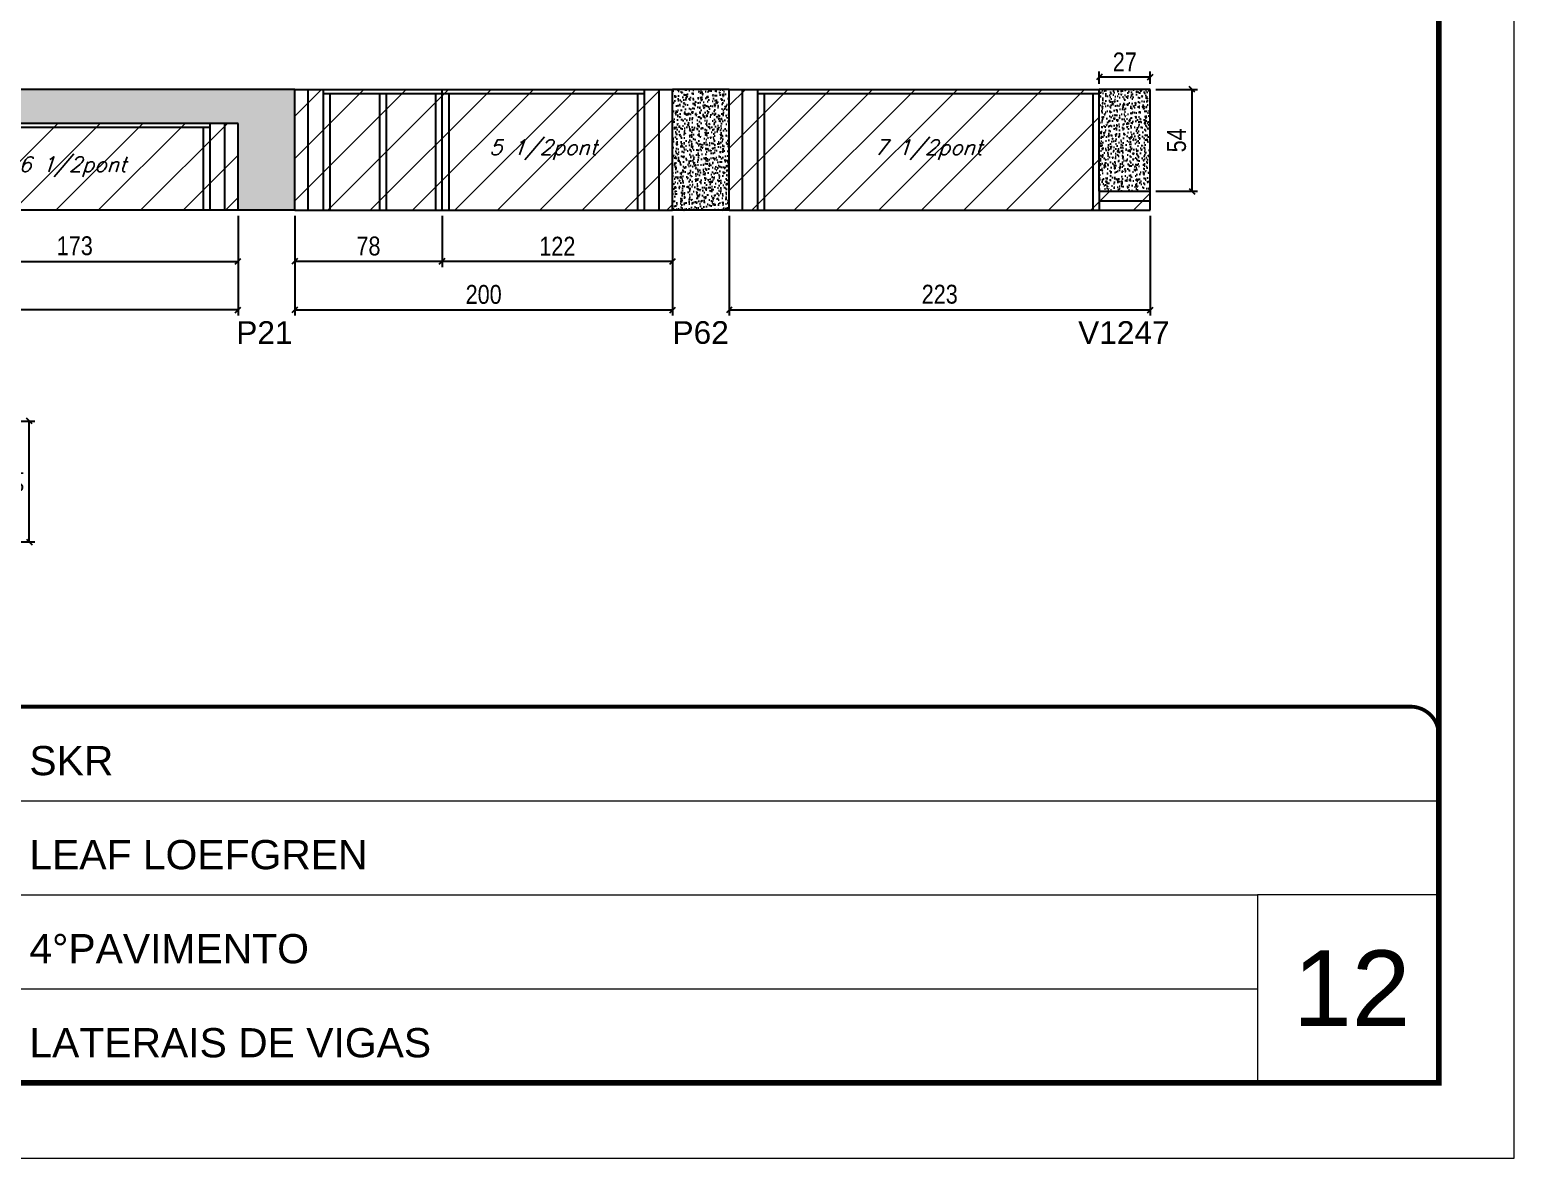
# Model space of a CAD drawing. Extents: x 3309 to 9563, y -2522 to 14608.
# Drawn here: x 8777 to 9563, y 11261 to 11859 of the extents above; entities that cross this region are included whole.
import ezdxf

# ---------------------------------------------------------------- set-up
doc = ezdxf.new("R2010")
doc.units = 0
doc.linetypes.add('CONTINUO', pattern=[0])
doc.linetypes.add('DASHED', pattern=[0.75, 0.5, -0.25])
for name, color, linetype in [('5', 5, 'Continuous'), ('COTA', 241, 'Continuous'), ('Painéis', 200, 'Continuous'), ('SARR_2.2x10', 60, 'Continuous'), ('SARR_2.2x7', 40, 'Continuous'), ('SARR_3.5x7', 81, 'Continuous'), ('texto', 7, 'Continuous')]:
    doc.layers.add(name, color=color, linetype=linetype)
for name, color, linetype, lineweight in [('CARIMBO', 255, 'Continuous', 9), ('Folhas', 255, 'Continuous', 9), ('Hachura', 251, 'Continuous', 9), ('SARRAFO DE PRESSAO', 251, 'DASHED', 9)]:
    doc.layers.add(name, color=color, linetype=linetype, lineweight=lineweight)
doc.styles.add('ARIAL', font='arial.ttf')
doc.styles.add('COTA TECNICA', font='techl___.ttf', dxfattribs={"height": 10})
doc.styles.add('Romans', font='romans.shx')
doc.styles.get("Standard").update_dxf_attribs({"font": 'arial.ttf'})
doc.dimstyles.new('PAINEL', dxfattribs={"dimtxt": 10, "dimasz": 3, "dimexe": 3, "dimexo": 3, "dimgap": 3, "dimtad": 1, "dimdec": 1, "dimzin": 12, "dimdsep": 46, "dimtxsty": 'COTA TECNICA', "dimblk1": 'OBLIQUE', "dimblk2": 'OBLIQUE', "dimsah": 1, "dimcen": 0.9, "dimclrd": 4, "dimclre": 4, "dimclrt": 240, "dimadec": 1, "dimazin": 3, "dimtfac": 1, "dimtdec": 1, "dimtmove": 0, "dimatfit": 3, "dimfxl": 1, "dimtolj": 1, "dimtzin": 12, "dimarcsym": 0})

# ---------------------------------------------------------------- blocks, each defined once
blk = doc.blocks.new('9999999999')
at = {"color": 30, "linetype": 'CONTINUO'}
for p, q in [((98564.56, 34379.64), (99583.98, 34379.64)), ((98564.56, 34329.83), (99487.98, 34329.83)), ((99583.98, 34329.83), (99487.98, 34329.83)), ((99487.98, 34329.83), (99487.98, 34230.21)), ((98564.56, 34280.02), (99487.98, 34280.02))]:
    blk.add_line(p, q, dxfattribs=at)
at = {"color": 30, "linetype": 'CONTINUO', "const_width": 2}
blk.add_lwpolyline([(99583.98, 34230.21), (99583.98, 34414.45, 0.414214), (99568.98, 34429.45), (98228.98, 34429.45, 0.414214), (98213.98, 34414.45), (98213.98, 34245.21, 0.414214), (98228.98, 34230.21), (99583.98, 34230.21)], format="xyb", dxfattribs=at)
at = {"layer": 'Folhas'}
blk.add_lwpolyline([(98138.98, 34190.21), (99623.98, 34190.21), (99623.98, 35240.21), (98138.98, 35240.21)], close=True, dxfattribs=at)
at = {"layer": 'Folhas', "color": 30, "const_width": 3}
blk.add_lwpolyline([(98213.98, 34230.21), (99583.98, 34230.21), (99583.98, 35200.21), (98213.98, 35200.21)], close=True, dxfattribs=at)
at = {"color": 7, "linetype": 'Continuous', "ltscale": 5, "style": 'ARIAL'}
for s, height, p in [('SKR', 15.483, (98837.68, 34393.13)), ('LEAF LOEFGREN', 15.4829, (98837.68, 34343.32)), ('4°PAVIMENTO', 15.4829, (98837.68, 34293.51)), ('LATERAIS DE VIGAS', 15.4829, (98837.68, 34243.7))]:
    blk.add_text(s, height=height, dxfattribs=at).set_placement(p)
blk = doc.blocks.new('_Oblique')
at = {"color": 0, "linetype": 'ByBlock', "lineweight": -2}
blk.add_line((-0.5, -0.5), (0.5, 0.5), dxfattribs=at)
blk = doc.blocks.new('*D268')
at = {"layer": 'COTA', "color": 4, "linetype": 'ByBlock', "lineweight": -2, "transparency": 16777216}
for p, q in [((8917.13, 11759.9), (8917.13, 11707.12)), ((9117.13, 11759.9), (9117.13, 11707.12)), ((8917.13, 11710.12), (9117.13, 11710.12))]:
    blk.add_line(p, q, dxfattribs=at)
at = {"layer": 'Defpoints', "color": 0, "linetype": 'ByBlock', "transparency": 16777216}
for p in [(8917.13, 11762.9), (9117.13, 11762.9), (9117.13, 11710.12)]:
    blk.add_point(p, dxfattribs=at)
at = {"layer": 'COTA', "color": 4, "linetype": 'ByBlock', "lineweight": -2, "transparency": 16777216, "xscale": 3, "yscale": 3, "zscale": 3, "rotation": 180}
blk.add_blockref('_Oblique', (8917.13, 11710.12), dxfattribs=at)
at = {"layer": 'COTA', "color": 4, "linetype": 'ByBlock', "lineweight": -2, "transparency": 16777216, "xscale": 3, "yscale": 3, "zscale": 3}
blk.add_blockref('_Oblique', (9117.13, 11710.12), dxfattribs=at)
at = {"layer": 'COTA', "color": 240, "linetype": 'ByBlock', "transparency": 16777216, "insert": (9017.13, 11718.22), "char_height": 10, "attachment_point": 5, "style": 'COTA TECNICA'}
blk.add_mtext('\\A1;200', dxfattribs=at)
blk = doc.blocks.new('*D269')
at = {"layer": 'COTA', "color": 4, "lineweight": -2, "transparency": 16777216}
for p, q in [((8995.13, 11759.9), (8995.13, 11732.78)), ((9117.13, 11759.9), (9117.13, 11732.78)), ((9117.13, 11735.78), (8995.13, 11735.78))]:
    blk.add_line(p, q, dxfattribs=at)
at = {"layer": 'Defpoints', "color": 0, "transparency": 16777216}
for p in [(8995.13, 11762.9), (9117.13, 11762.9), (8995.13, 11735.78)]:
    blk.add_point(p, dxfattribs=at)
at = {"layer": 'COTA', "color": 4, "lineweight": -2, "transparency": 16777216, "xscale": 3, "yscale": 3, "zscale": 3, "rotation": 180}
blk.add_blockref('_Oblique', (8995.13, 11735.78), dxfattribs=at)
at = {"layer": 'COTA', "color": 4, "lineweight": -2, "transparency": 16777216, "xscale": 3, "yscale": 3, "zscale": 3}
blk.add_blockref('_Oblique', (9117.13, 11735.78), dxfattribs=at)
at = {"layer": 'COTA', "color": 240, "transparency": 16777216, "insert": (9056.13, 11743.84), "char_height": 10, "attachment_point": 5, "style": 'COTA TECNICA'}
blk.add_mtext('\\A1;122', dxfattribs=at)
blk = doc.blocks.new('*D270')
at = {"layer": 'COTA', "color": 4, "lineweight": -2, "transparency": 16777216}
for p, q in [((8917.13, 11759.9), (8917.13, 11732.78)), ((8995.13, 11759.9), (8995.13, 11732.78)), ((8995.13, 11735.78), (8917.13, 11735.78))]:
    blk.add_line(p, q, dxfattribs=at)
at = {"layer": 'Defpoints', "color": 0, "transparency": 16777216}
for p in [(8917.13, 11762.9), (8995.13, 11762.9), (8917.13, 11735.78)]:
    blk.add_point(p, dxfattribs=at)
at = {"layer": 'COTA', "color": 4, "lineweight": -2, "transparency": 16777216, "xscale": 3, "yscale": 3, "zscale": 3, "rotation": 180}
blk.add_blockref('_Oblique', (8917.13, 11735.78), dxfattribs=at)
at = {"layer": 'COTA', "color": 4, "lineweight": -2, "transparency": 16777216, "xscale": 3, "yscale": 3, "zscale": 3}
blk.add_blockref('_Oblique', (8995.13, 11735.78), dxfattribs=at)
at = {"layer": 'COTA', "color": 240, "transparency": 16777216, "insert": (8956.13, 11743.87), "char_height": 10, "attachment_point": 5, "style": 'COTA TECNICA'}
blk.add_mtext('\\A1;78', dxfattribs=at)
blk = doc.blocks.new('*D271')
at = {"layer": 'COTA', "color": 4, "linetype": 'ByBlock', "lineweight": -2, "transparency": 16777216}
for p, q in [((9147.13, 11759.9), (9147.13, 11707.12)), ((9370.13, 11759.9), (9370.13, 11707.12)), ((9147.13, 11710.12), (9370.13, 11710.12))]:
    blk.add_line(p, q, dxfattribs=at)
at = {"layer": 'Defpoints', "color": 0, "linetype": 'ByBlock', "transparency": 16777216}
for p in [(9147.13, 11762.9), (9370.13, 11762.9), (9370.13, 11710.12)]:
    blk.add_point(p, dxfattribs=at)
at = {"layer": 'COTA', "color": 4, "linetype": 'ByBlock', "lineweight": -2, "transparency": 16777216, "xscale": 3, "yscale": 3, "zscale": 3, "rotation": 180}
blk.add_blockref('_Oblique', (9147.13, 11710.12), dxfattribs=at)
at = {"layer": 'COTA', "color": 4, "linetype": 'ByBlock', "lineweight": -2, "transparency": 16777216, "xscale": 3, "yscale": 3, "zscale": 3}
blk.add_blockref('_Oblique', (9370.13, 11710.12), dxfattribs=at)
at = {"layer": 'COTA', "color": 240, "linetype": 'ByBlock', "transparency": 16777216, "insert": (9258.63, 11718.34), "char_height": 10, "attachment_point": 5, "style": 'COTA TECNICA'}
blk.add_mtext('\\A1;223', dxfattribs=at)
blk = doc.blocks.new('*D272')
at = {"layer": 'COTA', "color": 4, "lineweight": -2, "transparency": 16777216}
for p, q in [((9373.13, 11826.9), (9395.18, 11826.9)), ((9392.18, 11826.9), (9392.18, 11772.9)), ((9373.13, 11772.9), (9395.18, 11772.9))]:
    blk.add_line(p, q, dxfattribs=at)
at = {"layer": 'Defpoints', "color": 0, "transparency": 16777216}
for p in [(9370.13, 11826.9, 0), (9370.13, 11772.9, 0), (9392.18, 11772.9)]:
    blk.add_point(p, dxfattribs=at)
at = {"layer": 'COTA', "color": 4, "lineweight": -2, "transparency": 16777216, "xscale": 3, "yscale": 3, "zscale": 3}
for p, rotation in [((9392.18, 11826.9), 90), ((9392.18, 11772.9), 270)]:
    blk.add_blockref('_Oblique', p, dxfattribs=dict(at, rotation=rotation))
at = {"layer": 'COTA', "color": 240, "transparency": 16777216, "insert": (9384.07, 11799.9), "char_height": 10, "attachment_point": 5, "rotation": 90, "style": 'COTA TECNICA'}
blk.add_mtext('\\A1;54', dxfattribs=at)
blk = doc.blocks.new('*D273')
at = {"layer": 'COTA', "color": 4, "lineweight": -2, "transparency": 16777216}
for p, q in [((9343.13, 11829.9), (9343.13, 11836.38)), ((9370.13, 11833.38), (9343.13, 11833.38)), ((9370.13, 11829.9), (9370.13, 11836.38))]:
    blk.add_line(p, q, dxfattribs=at)
at = {"layer": 'Defpoints', "color": 0, "transparency": 16777216}
for p in [(9343.13, 11833.38), (9343.13, 11826.9, 0), (9370.13, 11826.9, 0)]:
    blk.add_point(p, dxfattribs=at)
at = {"layer": 'COTA', "color": 4, "lineweight": -2, "transparency": 16777216, "xscale": 3, "yscale": 3, "zscale": 3, "rotation": 180}
blk.add_blockref('_Oblique', (9343.13, 11833.38), dxfattribs=at)
at = {"layer": 'COTA', "color": 4, "lineweight": -2, "transparency": 16777216, "xscale": 3, "yscale": 3, "zscale": 3}
blk.add_blockref('_Oblique', (9370.13, 11833.38), dxfattribs=at)
at = {"layer": 'COTA', "color": 240, "transparency": 16777216, "insert": (9356.63, 11841.45), "char_height": 10, "attachment_point": 5, "style": 'COTA TECNICA'}
blk.add_mtext('\\A1;27', dxfattribs=at)
blk = doc.blocks.new('*D305')
at = {"layer": 'COTA', "color": 4, "lineweight": -2, "transparency": 16777216}
for p, q in [((8717.63, 11651.18), (8779.48, 11651.18)), ((8776.48, 11587.18), (8776.48, 11651.18)), ((8717.63, 11587.18), (8779.48, 11587.18))]:
    blk.add_line(p, q, dxfattribs=at)
at = {"layer": 'Defpoints', "color": 0, "transparency": 16777216}
for p in [(8714.63, 11651.18, 0), (8776.48, 11651.18), (8714.63, 11587.18, 0)]:
    blk.add_point(p, dxfattribs=at)
at = {"layer": 'COTA', "color": 4, "lineweight": -2, "transparency": 16777216, "xscale": 3, "yscale": 3, "zscale": 3}
for p, rotation in [((8776.48, 11651.18), 90), ((8776.48, 11587.18), 270)]:
    blk.add_blockref('_Oblique', p, dxfattribs=dict(at, rotation=rotation))
at = {"layer": 'COTA', "color": 240, "transparency": 16777216, "insert": (8768.38, 11619.18), "char_height": 10, "attachment_point": 5, "rotation": 90, "style": 'COTA TECNICA'}
blk.add_mtext('\\A1;64', dxfattribs=at)
blk = doc.blocks.new('*D2495')
at = {"layer": 'COTA', "color": 4, "lineweight": -2, "transparency": 16777216}
for p, q in [((8714.13, 11759.9), (8714.13, 11732.78)), ((8887.13, 11759.9), (8887.13, 11732.78)), ((8714.13, 11735.78), (8887.13, 11735.78))]:
    blk.add_line(p, q, dxfattribs=at)
at = {"layer": 'Defpoints', "color": 0, "transparency": 16777216}
for p in [(8714.13, 11762.9, 0), (8887.13, 11762.9, 0), (8887.13, 11735.78)]:
    blk.add_point(p, dxfattribs=at)
at = {"layer": 'COTA', "color": 4, "lineweight": -2, "transparency": 16777216, "xscale": 3, "yscale": 3, "zscale": 3, "rotation": 180}
blk.add_blockref('_Oblique', (8714.13, 11735.78), dxfattribs=at)
at = {"layer": 'COTA', "color": 4, "lineweight": -2, "transparency": 16777216, "xscale": 3, "yscale": 3, "zscale": 3}
blk.add_blockref('_Oblique', (8887.13, 11735.78), dxfattribs=at)
at = {"layer": 'COTA', "color": 240, "transparency": 16777216, "insert": (8800.63, 11744), "char_height": 10, "attachment_point": 5, "style": 'COTA TECNICA'}
blk.add_mtext('\\A1;173', dxfattribs=at)
blk = doc.blocks.new('*D2496')
at = {"layer": 'COTA', "color": 4, "lineweight": -2, "transparency": 16777216}
for p, q in [((8226.13, 11759.9), (8226.13, 11707.12)), ((8887.13, 11759.9), (8887.13, 11707.12)), ((8887.13, 11710.12), (8226.13, 11710.12))]:
    blk.add_line(p, q, dxfattribs=at)
at = {"layer": 'Defpoints', "color": 0, "transparency": 16777216}
for p in [(8226.13, 11762.9, 0), (8887.13, 11762.9, 0), (8226.13, 11710.12)]:
    blk.add_point(p, dxfattribs=at)
at = {"layer": 'COTA', "color": 4, "lineweight": -2, "transparency": 16777216, "xscale": 3, "yscale": 3, "zscale": 3, "rotation": 180}
blk.add_blockref('_Oblique', (8226.13, 11710.12), dxfattribs=at)
at = {"layer": 'COTA', "color": 4, "lineweight": -2, "transparency": 16777216, "xscale": 3, "yscale": 3, "zscale": 3}
blk.add_blockref('_Oblique', (8887.13, 11710.12), dxfattribs=at)
at = {"layer": 'COTA', "color": 240, "transparency": 16777216, "insert": (8556.63, 11718.22), "char_height": 10, "attachment_point": 5, "style": 'COTA TECNICA'}
blk.add_mtext('\\A1;661', dxfattribs=at)

msp = doc.modelspace()

# ---------------------------------------------------------------- hatches: boundary and pattern name
at = {"layer": 'COTA'}
h = msp.add_hatch(dxfattribs=at)
h.set_pattern_fill('AR-CONC', color=256, scale=0.03)
h.paths.add_polyline_path([(8917.13, 11826.9), (8226.13, 11826.9), (8226.13, 11808.9), (8887.13, 11808.9), (8887.13, 11762.9), (8917.13, 11762.9)])
h = msp.add_hatch(dxfattribs=at)
h.set_pattern_fill('AR-CONC', color=256, scale=0.03)
h.set_pattern_definition([(50, (3431.009, 1106.6627), (5.46554, -0.4781726), [0.5715, -6.2865]), (355, (3431.009, 1106.6627), (-1.0573026, 5.7317054), [0.4572, -5.0292175]), (100.451445, (3431.4646, 1106.623), (4.4082374, 5.2535326), [0.4857003, -5.3427073]), (46.1842, (3431.009, 1108.187), (8.1323712, -1.26127), [0.85725, -9.42975]), (96.63556, (3431.687, 1108.082), (7.122124, 7.4227837), [0.7285507, -8.014068]), (351.18415, (3431.009, 1108.187), (7.122124, 7.422784), [0.685799, -7.543792]), (21, (3431.771, 1107.8057), (4.5484317, -3.067956), [0.5715, -6.2865]), (326, (3431.771, 1107.8057), (1.8540609, 5.525639), [0.4572, -5.0292]), (71.451445, (3432.15, 1107.55), (6.4024926, 2.457683), [0.4857003, -5.3426981]), (37.5, (3431.0092, 1106.6627), (0.0926581, 2.53665117), [0, -4.96824, 0, -5.1054, 0, -5.04825]), (7.5, (3431.0092, 1106.6627), (2.0045899, 3.00541724), [0, -2.91084, 0, -4.85394, 0, -1.92405]), (327.5, (3429.31, 1106.6627), (4.06771786, -0.17186232), [0, -1.905, 0, -5.9436, 0, -7.8867]), (317.5, (3428.548, 1106.6627), (4.4438754, 0.7627947), [0, -2.4765, 0, -3.94716, 0, -5.6007])])
h.paths.add_polyline_path([(9147.13, 11826.9), (9117.13, 11826.9), (9117.13, 11762.9), (9147.13, 11762.9)])
h = msp.add_hatch(dxfattribs=at)
h.set_pattern_fill('AR-CONC', color=256, scale=0.03)
h.set_pattern_definition([(50, (3201.009, 1106.6627), (5.46554, -0.4781726), [0.5715, -6.2865]), (355, (3201.009, 1106.6627), (-1.0573026, 5.7317054), [0.4572, -5.0292175]), (100.451445, (3201.4646, 1106.623), (4.4082374, 5.2535326), [0.4857003, -5.3427073]), (46.1842, (3201.009, 1108.187), (8.1323712, -1.26127), [0.85725, -9.42975]), (96.63556, (3201.687, 1108.082), (7.122124, 7.4227837), [0.7285507, -8.014068]), (351.18415, (3201.009, 1108.187), (7.122124, 7.422784), [0.685799, -7.543792]), (21, (3201.771, 1107.8057), (4.5484317, -3.067956), [0.5715, -6.2865]), (326, (3201.771, 1107.8057), (1.8540609, 5.525639), [0.4572, -5.0292]), (71.451445, (3202.15, 1107.55), (6.4024926, 2.457683), [0.4857003, -5.3426981]), (37.5, (3201.0092, 1106.6627), (0.0926581, 2.53665117), [0, -4.96824, 0, -5.1054, 0, -5.04825]), (7.5, (3201.0092, 1106.6627), (2.0045899, 3.00541724), [0, -2.91084, 0, -4.85394, 0, -1.92405]), (327.5, (3199.31, 1106.6627), (4.06771786, -0.17186232), [0, -1.905, 0, -5.9436, 0, -7.8867]), (317.5, (3198.548, 1106.6627), (4.4438754, 0.7627947), [0, -2.4765, 0, -3.94716, 0, -5.6007])])
h.paths.add_polyline_path([(9370.13, 11826.9), (9343.13, 11826.9), (9343.13, 11772.9), (9370.13, 11772.9)])
at = {"layer": 'Hachura'}
h = msp.add_hatch(dxfattribs=at)
h.set_pattern_fill('ANSI31', color=256, scale=5)
h.set_pattern_definition([(45, (3214.509, 1148.575), (-11.22532, 11.22532), [])])
h.paths.add_polyline_path([(8995.13, 11826.9), (8917.13, 11826.9), (8917.13, 11762.9), (8995.13, 11762.9)])
h.paths.add_polyline_path([(9117.13, 11826.9), (8995.13, 11826.9), (8995.13, 11762.9), (9117.13, 11762.9)])
h.paths.add_polyline_path([(9343.13, 11826.9), (9147.13, 11826.9), (9147.13, 11762.9), (9370.13, 11762.9), (9370.13, 11772.9), (9343.13, 11772.9)])
h = msp.add_hatch(dxfattribs=at)
h.set_pattern_fill('ANSI31', color=256, scale=5)
h.set_pattern_definition([(45, (3192.966, -76.01), (-11.22532, 11.22532), [])])
h.paths.add_polyline_path([(8470.13, 11762.9), (8470.13, 11808.9), (8226.13, 11808.9), (8226.13, 11762.9)])
h.paths.add_polyline_path([(8714.13, 11762.9), (8714.13, 11808.9), (8470.13, 11808.9), (8470.13, 11762.9)])
h.paths.add_polyline_path([(8714.13, 11808.9), (8714.13, 11762.9), (8887.13, 11762.9), (8887.13, 11808.9)])

# ---------------------------------------------------------------- linework, layer by layer
at = {"layer": 'COTA'}
for p, q in [((8917.13, 11826.9, 0), (8226.13, 11826.9, 0)), ((9147.13, 11826.9, 0), (9117.13, 11826.9, 0)), ((9370.13, 11826.9, 0), (9343.13, 11826.9, 0)), ((9370.13, 11772.9, 0), (9370.13, 11826.9, 0)), ((9343.13, 11772.9, 0), (9343.13, 11762.9, 0)), ((8917.13, 11762.9, 0), (8887.13, 11762.9, 0)), ((9147.13, 11762.9, 0), (9117.13, 11762.9, 0))]:
    msp.add_line(p, q, dxfattribs=at)
at = {"layer": 'Painéis', "linetype": 'ByBlock'}
for p, q in [((8917.13, 11826.9, 0), (9117.13, 11826.9, 0)), ((8917.13, 11762.9, 0), (8917.13, 11826.9, 0)), ((8995.13, 11762.9, 0), (8995.13, 11826.9, 0)), ((9117.13, 11762.9, 0), (9117.13, 11826.9, 0)), ((9147.13, 11826.9, 0), (9343.13, 11826.9, 0)), ((9147.13, 11762.9, 0), (9147.13, 11826.9, 0)), ((9343.13, 11772.9, 0), (9343.13, 11826.9, 0)), ((8887.13, 11808.9, 0), (8226.13, 11808.9, 0)), ((8887.13, 11762.9, 0), (8887.13, 11808.9, 0)), ((9343.13, 11772.9, 0), (9370.13, 11772.9, 0)), ((9370.13, 11762.9, 0), (9370.13, 11772.9, 0)), ((8887.13, 11762.9, 0), (8226.13, 11762.9, 0)), ((8917.13, 11762.9, 0), (9117.13, 11762.9, 0)), ((9147.13, 11762.9, 0), (9370.13, 11762.9, 0))]:
    msp.add_line(p, q, dxfattribs=at)
at = {"layer": 'SARR_2.2x10'}
msp.add_line((9343.13, 11767.9, 0), (9370.13, 11767.9, 0), dxfattribs=at)
at = {"layer": 'SARR_2.2x7', "linetype": 'Continuous'}
for p, q in [((8924.13, 11762.9, 0), (8924.13, 11826.9, 0)), ((8932.13, 11824.7, 0), (8995.13, 11824.7, 0)), ((8995.13, 11824.7, 0), (9102.13, 11824.7, 0)), ((9110.13, 11762.9, 0), (9110.13, 11826.9, 0)), ((9154.13, 11762.9, 0), (9154.13, 11826.9, 0)), ((9162.13, 11824.7, 0), (9343.13, 11824.7, 0)), ((8880.13, 11762.9, 0), (8880.13, 11808.9, 0)), ((8872.13, 11806.7, 0), (8714.13, 11806.7, 0))]:
    msp.add_line(p, q, dxfattribs=at)
at = {"layer": 'SARR_3.5x7'}
for p, q in [((8932.13, 11826.9, 0), (8932.13, 11762.9, 0)), ((8935.63, 11824.7, 0), (8935.63, 11762.9, 0)), ((8961.99, 11824.7, 0), (8961.99, 11762.9, 0)), ((8965.49, 11824.7, 0), (8965.49, 11762.9, 0)), ((8991.63, 11824.7, 0), (8991.63, 11762.9, 0)), ((8998.63, 11824.7, 0), (8998.63, 11762.9, 0)), ((9098.63, 11824.7, 0), (9098.63, 11762.9, 0)), ((9102.13, 11826.9, 0), (9102.13, 11762.9, 0)), ((9162.13, 11826.9, 0), (9162.13, 11762.9, 0)), ((9165.63, 11824.7, 0), (9165.63, 11762.9, 0)), ((9339.63, 11824.7, 0), (9339.63, 11762.9, 0)), ((8872.13, 11808.9, 0), (8872.13, 11762.9, 0)), ((8868.63, 11806.7, 0), (8868.63, 11762.9, 0))]:
    msp.add_line(p, q, dxfattribs=at)

# ---------------------------------------------------------------- block references
at = {"layer": 'SARRAFO DE PRESSAO', "color": 6, "linetype": 'ByBlock'}
msp.add_blockref('9999999999', (-90061.11, -22929.5), dxfattribs=at)

# ---------------------------------------------------------------- texts
at = {"layer": '5', "linetype": 'Continuous'}
for s, p in [('P21', (8886.13, 11692.11, 0)), ('P62', (9117.13, 11692.11, 0)), ('V1247', (9331.91, 11692.11, 0))]:
    msp.add_text(s, height=12, rotation=0.00004, dxfattribs=at).set_placement(p)
at = {"layer": 'CARIMBO', "style": 'ARIAL'}
msp.add_text('12', height=40, dxfattribs=at).set_placement((9445.73, 11330.85))
at = {"layer": 'texto', "color": 2, "char_height": 8, "attachment_point": 5, "style": 'Romans'}
for s, insert in [('{\\Q19;\\C256;5 1/2pont}', (9048.63, 11794.9, 0)), ('{\\Q19;\\C256;7 1/2pont}', (9252.63, 11794.9, 0)), ('{\\Q19;\\C256;6 1/2pont}', (8799.38, 11785.9, 0))]:
    msp.add_mtext(s, dxfattribs=dict(at, insert=insert))

# ---------------------------------------------------------------- dimensions: what is measured, and where the dimension line sits
at = {"layer": 'COTA'}
for base, p1, p2, picture, middle in [((9343.13, 11833.38), (9370.13, 11826.9, 0), (9343.13, 11826.9, 0), '*D273', (9356.63, 11841.45)), ((8226.13, 11710.12), (8887.13, 11762.9, 0), (8226.13, 11762.9, 0), '*D2496', (8556.63, 11718.22)), ((8887.13, 11735.78), (8714.13, 11762.9, 0), (8887.13, 11762.9, 0), '*D2495', (8800.63, 11744))]:
    dim = msp.add_linear_dim(base=base, p1=p1, p2=p2, dimstyle='PAINEL', dxfattribs=at)
    dim.commit()
    dim.dimension.update_dxf_attribs({"geometry": picture, "text_midpoint": middle})
for base, p1, p2, angle, picture, middle in [((9392.18, 11772.9), (9370.13, 11826.9, 0), (9370.13, 11772.9, 0), 90, '*D272', (9384.07, 11799.9)), ((8995.13, 11735.78, 0), (9117.13, 11762.9, 0), (8995.13, 11762.9, 0), 180, '*D269', (9056.13, 11743.84, 0)), ((8776.48, 11651.18), (8714.63, 11587.18, 0), (8714.63, 11651.18, 0), 90, '*D305', (8768.38, 11619.18))]:
    dim = msp.add_linear_dim(base=base, p1=p1, p2=p2, angle=angle, dimstyle='PAINEL', dxfattribs=at)
    dim.commit()
    dim.dimension.update_dxf_attribs({"geometry": picture, "text_midpoint": middle})
at = {"layer": 'COTA', "linetype": 'ByBlock'}
for base, p1, p2, picture, middle in [((9117.13, 11710.12, 0), (8917.13, 11762.9, 0), (9117.13, 11762.9, 0), '*D268', (9017.13, 11718.22, 0)), ((9370.13, 11710.12, 0), (9147.13, 11762.9, 0), (9370.13, 11762.9, 0), '*D271', (9258.63, 11718.34, 0))]:
    dim = msp.add_linear_dim(base=base, p1=p1, p2=p2, dimstyle='PAINEL', dxfattribs=at)
    dim.commit()
    dim.dimension.update_dxf_attribs({"geometry": picture, "text_midpoint": middle})
at = {"layer": 'COTA'}
dim = msp.add_linear_dim(base=(8917.13, 11735.78, 0), p1=(8995.13, 11762.9, 0), p2=(8917.13, 11762.9, 0), angle=180, dimstyle='PAINEL', override={"dimtmove": 1}, dxfattribs=at)
dim.commit()
dim.dimension.update_dxf_attribs({"geometry": '*D270', "text_midpoint": (8956.13, 11743.87, 0)})

doc.saveas('drawing.dxf')
